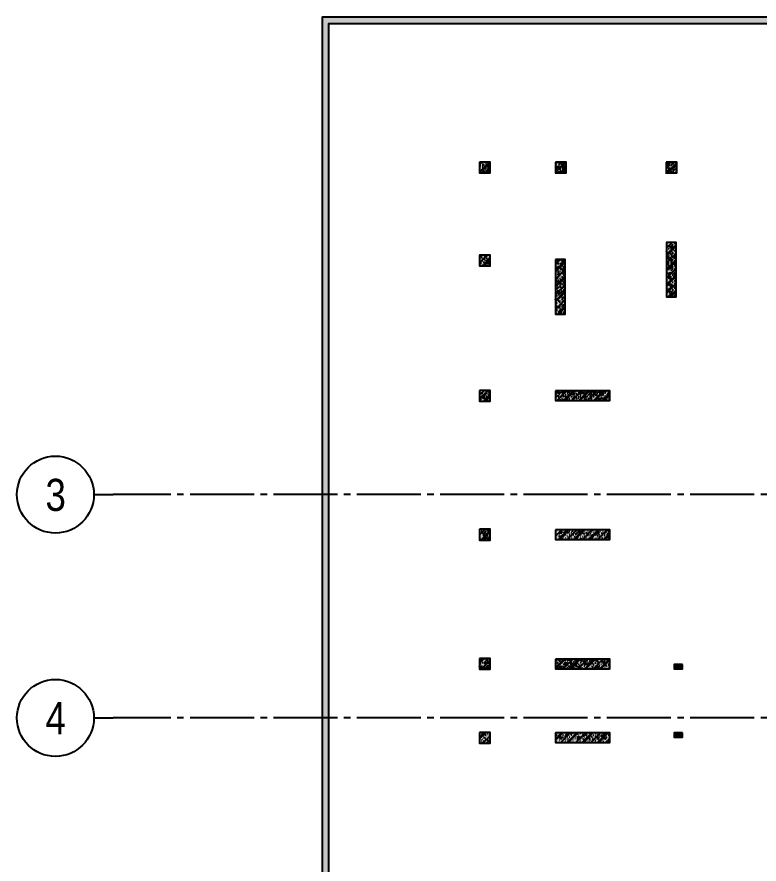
# Model space of a CAD drawing. Header units: millimetres. Extents: x 379264 to 1158416, y -283062 to 356890.
# Drawn here: x 379264 to 413987, y 218980 to 258617 of the extents above; entities that cross this region are included whole.
import ezdxf
from ezdxf.enums import TextEntityAlignment as Align

# ---------------------------------------------------------------- set-up
doc = ezdxf.new("R2010")
doc.units = ezdxf.units.MM
doc.linetypes.add('MB_Luoi truc$0$Center101', pattern=[13, 10, -1, 1, -1])
for name, color, linetype in [('mb_cot ham 2$0$Concrete Hatch', 218, 'Continuous'), ('mb_cot ham 2$0$Concrete Line', 6, 'Continuous'), ('mb_cot ham 2$0$Concrete Solid', 216, 'Continuous'), ('MB_Luoi truc$0$Grid', 34, 'Continuous'), ('MB_Luoi truc$0$Grid Line', 251, 'MB_Luoi truc$0$Center101')]:
    doc.layers.add(name, color=color, linetype=linetype)
doc.styles.add('MB_Luoi truc$0$Grid A-F$0$VNI-HelveCB', font='VHELVCB_0.TTF')

# ---------------------------------------------------------------- blocks, each defined once
blk = doc.blocks.new('*U1596')
at = {"layer": 'MB_Luoi truc$0$Grid', "lineweight": -2}
blk.add_line((0, 441), (0, 438), dxfattribs=at)
blk.add_circle((0, 447), 6, dxfattribs=at)
at = {"layer": 'MB_Luoi truc$0$Grid Line'}
blk.add_line((0, 0), (0, 438), dxfattribs=at)
at = {"layer": 'MB_Luoi truc$0$Grid', "lineweight": -2, "style": 'MB_Luoi truc$0$Grid A-F$0$VNI-HelveCB'}
for tag, p in [('GRIDSUB', (0, 447)), ('GRID', (0, -9))]:
    blk.add_attdef(tag, text='', height=5, dxfattribs=at).set_placement(p, align=Align.MIDDLE)
blk = doc.blocks.new('*U1647')
at = {"layer": 'mb_cot ham 2$0$Concrete Hatch'}
h = blk.add_hatch(dxfattribs=at)
h.set_pattern_fill('CONCRETE', color=256, scale=50, style=0, pattern_type=2)
h.set_pattern_definition([(45, (-150, -150), (-176.78, 176.78), []), (45, (-150, -100), (-353.55, 353.55), []), (50, (-150, -150), (358.63, -31.38), [37.5, -412.5]), (355, (-150, -150), (-69.38, 376.1), [30, -330]), (100.45, (-120.1, -152.6), (289.25, 344.72), [31.87, -350.57]), (46.18, (-150, -50), (533.6, -82.76), [56.25, -618.75]), (96.64, (-105.53, -56.9), (467.33, 487.06), [47.8, -525.86]), (351.18, (-150, -50), (467.33, 487.06), [45, -495]), (21, (-100, -75), (298.45, -201.3), [37.5, -412.5]), (326, (-100, -75), (121.66, 362.58), [30, -330]), (71.45, (-75.13, -91.78), (420.1, 161.27), [31.87, -350.57]), (37.5, (-150, -150), (6.08, 166.447), [0, -326, 0, -335, 0, -331.25]), (7.5, (-150, -150), (131.535, 197.206), [0, -191, 0, -318.5, 0, -126.25]), (327.5, (-261.5, -150), (266.91, -11.277), [0, -125, 0, -390, 0, -517.5]), (317.5, (-311.5, -150), (291.59, 50.05), [0, -162.5, 0, -259, 0, -367.5]), (0, (25, 25), (0, 875), [87.5, -787.5]), (0, (287.5, 200), (0, 875), [87.5, -787.5]), (0, (112.5, 550), (0, 875), [87.5, -350, 87.5, -350]), (90, (25, 25), (-875, 5e-14), [87.5, -787.5]), (90, (112.5, 550), (-875, 5e-14), [87.5, -787.5]), (90, (375, 200), (-875, 5e-14), [87.5, -787.5]), (90, (550, 462.5), (-875, 5e-14), [87.5, -787.5]), (135, (112.5, 25), (-875, 9e-14), [123.76, -1113.7]), (135, (200, 550), (-875, 9e-14), [123.76, -1113.7]), (45, (287.5, 200), (9e-14, 875), [123.76, -247.49, 123.76, -742.46]), (0, (-325, -150), (87.5, 87.5), [-175, 0])])
h.paths.add_polyline_path([(-300, 200), (-300, -300), (200, -300), (200, 200)])
at = {"layer": 'mb_cot ham 2$0$Concrete Solid'}
blk.add_hatch(color=256, dxfattribs=at).paths.add_polyline_path([(-300, 200), (-300, -300), (200, -300), (200, 200)])
at = {"layer": 'mb_cot ham 2$0$Concrete Line'}
blk.add_lwpolyline([(-300, 200), (-300, -300), (200, -300), (200, 200)], close=True, dxfattribs=at)
blk = doc.blocks.new('*U1606')
at = {"layer": 'mb_cot ham 2$0$Concrete Hatch'}
h = blk.add_hatch(dxfattribs=at)
h.set_pattern_fill('CONCRETE', color=256, scale=50, style=0, pattern_type=2)
h.set_pattern_definition([(45, (-100, -2300), (-176.777, 176.777), []), (45, (-100, -2250), (-353.55, 353.55), []), (50, (-100, -2300), (358.63, -31.376), [37.5, -412.5]), (355, (-100, -2300), (-69.376, 376.096), [30, -330]), (100.451, (-70.1, -2302.6), (289.255, 344.72), [31.87, -350.57]), (46.184, (-100, -2200), (533.62, -82.76), [56.25, -618.75]), (96.636, (-55.53, -2206.9), (467.33, 487.06), [47.81, -525.86]), (351.184, (-100, -2200), (467.33, 487.06), [45, -495]), (21, (-50, -2225), (298.454, -201.31), [37.5, -412.5]), (326, (-50, -2225), (121.66, 362.575), [30, -330]), (71.451, (-25.13, -2241.78), (420.11, 161.265), [31.87, -350.57]), (37.5, (-100, -2300), (6.08, 166.447), [0, -326, 0, -335, 0, -331.25]), (7.5, (-100, -2300), (131.535, 197.206), [0, -191, 0, -318.5, 0, -126.25]), (327.5, (-211.5, -2300), (266.911, -11.2774), [0, -125, 0, -390, 0, -517.5]), (317.5, (-261.5, -2300), (291.593, 50.052), [0, -162.5, 0, -259, 0, -367.5]), (0, (75, -2125), (0, 875), [87.5, -787.5]), (0, (337.5, -1950), (0, 875), [87.5, -787.5]), (0, (162.5, -1600), (0, 875), [87.5, -350, 87.5, -350]), (90, (75, -2125), (-875, 5e-14), [87.5, -787.5]), (90, (162.5, -1600), (-875, 5e-14), [87.5, -787.5]), (90, (425, -1950), (-875, 5e-14), [87.5, -787.5]), (90, (600, -1687.5), (-875, 5e-14), [87.5, -787.5]), (135, (162.5, -2125), (-875.02, 9e-14), [123.76, -1113.7]), (135, (250, -1600), (-875.02, 9e-14), [123.76, -1113.7]), (45, (337.5, -1950), (9e-14, 875.02), [123.76, -247.49, 123.76, -742.46]), (0, (-275, -2300), (87.5, 87.5), [-175, 0])])
h.paths.add_polyline_path([(-250, 150), (-250, -2400), (200, -2400), (200, 150)])
at = {"layer": 'mb_cot ham 2$0$Concrete Solid'}
blk.add_hatch(color=256, dxfattribs=at).paths.add_polyline_path([(-250, 150), (-250, -2400), (200, -2400), (200, 150)])
at = {"layer": 'mb_cot ham 2$0$Concrete Line'}
blk.add_lwpolyline([(-250, 150), (-250, -2400), (200, -2400), (200, 150)], close=True, dxfattribs=at)
blk = doc.blocks.new('*U1607')
at = {"layer": 'mb_cot ham 2$0$Concrete Hatch'}
h = blk.add_hatch(dxfattribs=at)
h.set_pattern_fill('CONCRETE', color=256, scale=50, style=0, pattern_type=2)
h.set_pattern_definition([(45, (100, -2300), (-176.777, 176.777), []), (45, (100, -2250), (-353.55, 353.55), []), (50, (100, -2300), (358.63, -31.376), [37.5, -412.5]), (355, (100, -2300), (-69.376, 376.096), [30, -330]), (100.451, (129.9, -2302.6), (289.255, 344.72), [31.87, -350.57]), (46.184, (100, -2200), (533.62, -82.76), [56.25, -618.75]), (96.636, (144.47, -2206.9), (467.33, 487.06), [47.81, -525.86]), (351.184, (100, -2200), (467.33, 487.06), [45, -495]), (21, (150, -2225), (298.454, -201.31), [37.5, -412.5]), (326, (150, -2225), (121.66, 362.575), [30, -330]), (71.451, (174.87, -2241.78), (420.11, 161.265), [31.87, -350.57]), (37.5, (100, -2300), (6.08, 166.447), [0, -326, 0, -335, 0, -331.25]), (7.5, (100, -2300), (131.535, 197.206), [0, -191, 0, -318.5, 0, -126.25]), (327.5, (-11.5, -2300), (266.911, -11.2774), [0, -125, 0, -390, 0, -517.5]), (317.5, (-61.5, -2300), (291.593, 50.052), [0, -162.5, 0, -259, 0, -367.5]), (0, (275, -2125), (0, 875), [87.5, -787.5]), (0, (537.5, -1950), (0, 875), [87.5, -787.5]), (0, (362.5, -1600), (0, 875), [87.5, -350, 87.5, -350]), (90, (275, -2125), (-875, 5e-14), [87.5, -787.5]), (90, (362.5, -1600), (-875, 5e-14), [87.5, -787.5]), (90, (625, -1950), (-875, 5e-14), [87.5, -787.5]), (90, (800, -1687.5), (-875, 5e-14), [87.5, -787.5]), (135, (362.5, -2125), (-875.02, 9e-14), [123.76, -1113.7]), (135, (450, -1600), (-875.02, 9e-14), [123.76, -1113.7]), (45, (537.5, -1950), (9e-14, 875.02), [123.76, -247.49, 123.76, -742.46]), (0, (-75, -2300), (87.5, 87.5), [-175, 0])])
h.paths.add_polyline_path([(-150, 150), (-150, -2400), (300, -2400), (300, 150)])
at = {"layer": 'mb_cot ham 2$0$Concrete Solid'}
blk.add_hatch(color=256, dxfattribs=at).paths.add_polyline_path([(-150, 150), (-150, -2400), (300, -2400), (300, 150)])
at = {"layer": 'mb_cot ham 2$0$Concrete Line'}
blk.add_lwpolyline([(-150, 150), (-150, -2400), (300, -2400), (300, 150)], close=True, dxfattribs=at)
blk = doc.blocks.new('*U1617')
at = {"layer": 'mb_cot ham 2$0$Concrete Hatch'}
h = blk.add_hatch(dxfattribs=at)
h.set_pattern_fill('CONCRETE', color=256, scale=50, style=0, pattern_type=2)
h.set_pattern_definition([(45, (2000, -300), (-176.777, 176.777), []), (45, (2000, -250), (-353.55, 353.55), []), (50, (2000, -300), (358.63, -31.376), [37.5, -412.5]), (355, (2000, -300), (-69.376, 376.096), [30, -330]), (100.451, (2029.9, -302.6), (289.255, 344.72), [31.87, -350.57]), (46.184, (2000, -200), (533.62, -82.76), [56.25, -618.75]), (96.636, (2044.47, -206.9), (467.33, 487.06), [47.8, -525.86]), (351.184, (2000, -200), (467.33, 487.06), [45, -495]), (21, (2050, -225), (298.454, -201.31), [37.5, -412.5]), (326, (2050, -225), (121.66, 362.575), [30, -330]), (71.451, (2074.87, -241.78), (420.11, 161.265), [31.87, -350.57]), (37.5, (2000, -300), (6.08, 166.447), [0, -326, 0, -335, 0, -331.25]), (7.5, (2000, -300), (131.535, 197.206), [0, -191, 0, -318.5, 0, -126.25]), (327.5, (1888.5, -300), (266.911, -11.2774), [0, -125, 0, -390, 0, -517.5]), (317.5, (1838.5, -300), (291.593, 50.052), [0, -162.5, 0, -259, 0, -367.5]), (0, (2175, -125), (0, 875), [87.5, -787.5]), (0, (2437.5, 50), (0, 875), [87.5, -787.5]), (0, (2262.5, 400), (0, 875), [87.5, -350, 87.5, -350]), (90, (2175, -125), (-875, 5e-14), [87.5, -787.5]), (90, (2262.5, 400), (-875, 5e-14), [87.5, -787.5]), (90, (2525, 50), (-875, 5e-14), [87.5, -787.5]), (90, (2700, 312.5), (-875, 5e-14), [87.5, -787.5]), (135, (2262.5, -125), (-875.02, 9e-14), [123.76, -1113.7]), (135, (2350, 400), (-875.02, 9e-14), [123.76, -1113.7]), (45, (2437.5, 50), (9e-14, 875.02), [123.76, -247.485, 123.76, -742.455]), (0, (1825, -300), (87.5, 87.5), [-175, 0])])
h.paths.add_polyline_path([(-250, 100), (-250, -350), (2300, -350), (2300, 100)])
at = {"layer": 'mb_cot ham 2$0$Concrete Solid'}
blk.add_hatch(color=256, dxfattribs=at).paths.add_polyline_path([(-250, 100), (-250, -350), (2300, -350), (2300, 100)])
at = {"layer": 'mb_cot ham 2$0$Concrete Line'}
blk.add_lwpolyline([(-250, 100), (-250, -350), (2300, -350), (2300, 100)], close=True, dxfattribs=at)
blk = doc.blocks.new('*U1618')
at = {"layer": 'mb_cot ham 2$0$Concrete Hatch'}
h = blk.add_hatch(dxfattribs=at)
h.set_pattern_fill('CONCRETE', color=256, scale=50, style=0, pattern_type=2)
h.set_pattern_definition([(45, (2000, -200), (-176.777, 176.777), []), (45, (2000, -150), (-353.55, 353.55), []), (50, (2000, -200), (358.63, -31.376), [37.5, -412.5]), (355, (2000, -200), (-69.376, 376.096), [30, -330]), (100.451, (2029.9, -202.6), (289.255, 344.72), [31.87, -350.57]), (46.184, (2000, -100), (533.62, -82.76), [56.25, -618.75]), (96.636, (2044.47, -106.9), (467.33, 487.06), [47.8, -525.86]), (351.184, (2000, -100), (467.33, 487.06), [45, -495]), (21, (2050, -125), (298.454, -201.31), [37.5, -412.5]), (326, (2050, -125), (121.66, 362.575), [30, -330]), (71.451, (2074.87, -141.78), (420.11, 161.265), [31.87, -350.57]), (37.5, (2000, -200), (6.08, 166.447), [0, -326, 0, -335, 0, -331.25]), (7.5, (2000, -200), (131.535, 197.206), [0, -191, 0, -318.5, 0, -126.25]), (327.5, (1888.5, -200), (266.911, -11.2774), [0, -125, 0, -390, 0, -517.5]), (317.5, (1838.5, -200), (291.593, 50.052), [0, -162.5, 0, -259, 0, -367.5]), (0, (2175, -25), (0, 875), [87.5, -787.5]), (0, (2437.5, 150), (0, 875), [87.5, -787.5]), (0, (2262.5, 500), (0, 875), [87.5, -350, 87.5, -350]), (90, (2175, -25), (-875, 5e-14), [87.5, -787.5]), (90, (2262.5, 500), (-875, 5e-14), [87.5, -787.5]), (90, (2525, 150), (-875, 5e-14), [87.5, -787.5]), (90, (2700, 412.5), (-875, 5e-14), [87.5, -787.5]), (135, (2262.5, -25), (-875.02, 9e-14), [123.76, -1113.7]), (135, (2350, 500), (-875.02, 9e-14), [123.76, -1113.7]), (45, (2437.5, 150), (9e-14, 875.02), [123.76, -247.485, 123.76, -742.455]), (0, (1825, -200), (87.5, 87.5), [-175, 0])])
h.paths.add_polyline_path([(-250, 150), (-250, -300), (2300, -300), (2300, 150)])
at = {"layer": 'mb_cot ham 2$0$Concrete Solid'}
blk.add_hatch(color=256, dxfattribs=at).paths.add_polyline_path([(-250, 150), (-250, -300), (2300, -300), (2300, 150)])
at = {"layer": 'mb_cot ham 2$0$Concrete Line'}
blk.add_lwpolyline([(-250, 150), (-250, -300), (2300, -300), (2300, 150)], close=True, dxfattribs=at)
blk = doc.blocks.new('*U1619')
at = {"layer": 'mb_cot ham 2$0$Concrete Hatch'}
h = blk.add_hatch(dxfattribs=at)
h.set_pattern_fill('CONCRETE', color=256, scale=50, style=0, pattern_type=2)
h.set_pattern_definition([(45, (2000, -400), (-176.777, 176.777), []), (45, (2000, -350), (-353.55, 353.55), []), (50, (2000, -400), (358.63, -31.376), [37.5, -412.5]), (355, (2000, -400), (-69.376, 376.096), [30, -330]), (100.451, (2029.9, -402.6), (289.255, 344.72), [31.87, -350.57]), (46.184, (2000, -300), (533.62, -82.76), [56.25, -618.75]), (96.636, (2044.47, -306.9), (467.33, 487.06), [47.8, -525.86]), (351.184, (2000, -300), (467.33, 487.06), [45, -495]), (21, (2050, -325), (298.454, -201.31), [37.5, -412.5]), (326, (2050, -325), (121.66, 362.575), [30, -330]), (71.451, (2074.87, -341.78), (420.11, 161.265), [31.87, -350.57]), (37.5, (2000, -400), (6.08, 166.447), [0, -326, 0, -335, 0, -331.25]), (7.5, (2000, -400), (131.535, 197.206), [0, -191, 0, -318.5, 0, -126.25]), (327.5, (1888.5, -400), (266.911, -11.2774), [0, -125, 0, -390, 0, -517.5]), (317.5, (1838.5, -400), (291.593, 50.052), [0, -162.5, 0, -259, 0, -367.5]), (0, (2175, -225), (0, 875), [87.5, -787.5]), (0, (2437.5, -50), (0, 875), [87.5, -787.5]), (0, (2262.5, 300), (0, 875), [87.5, -350, 87.5, -350]), (90, (2175, -225), (-875, 5e-14), [87.5, -787.5]), (90, (2262.5, 300), (-875, 5e-14), [87.5, -787.5]), (90, (2525, -50), (-875, 5e-14), [87.5, -787.5]), (90, (2700, 212.5), (-875, 5e-14), [87.5, -787.5]), (135, (2262.5, -225), (-875.02, 9e-14), [123.76, -1113.7]), (135, (2350, 300), (-875.02, 9e-14), [123.76, -1113.7]), (45, (2437.5, -50), (9e-14, 875.02), [123.76, -247.485, 123.76, -742.455]), (0, (1825, -400), (87.5, 87.5), [-175, 0])])
h.paths.add_polyline_path([(-250, 50), (-250, -400), (2300, -400), (2300, 50)])
at = {"layer": 'mb_cot ham 2$0$Concrete Solid'}
blk.add_hatch(color=256, dxfattribs=at).paths.add_polyline_path([(-250, 50), (-250, -400), (2300, -400), (2300, 50)])
at = {"layer": 'mb_cot ham 2$0$Concrete Line'}
blk.add_lwpolyline([(-250, 50), (-250, -400), (2300, -400), (2300, 50)], close=True, dxfattribs=at)
blk = doc.blocks.new('*U1646')
at = {"layer": 'mb_cot ham 2$0$Concrete Hatch'}
h = blk.add_hatch(dxfattribs=at)
h.set_pattern_fill('CONCRETE', color=256, scale=50, style=0, pattern_type=2)
h.set_pattern_definition([(45, (50, -350), (-176.78, 176.78), []), (45, (50, -300), (-353.55, 353.55), []), (50, (50, -350), (358.63, -31.38), [37.5, -412.5]), (355, (50, -350), (-69.38, 376.1), [30, -330]), (100.45, (79.9, -352.6), (289.25, 344.72), [31.87, -350.57]), (46.18, (50, -250), (533.6, -82.76), [56.25, -618.75]), (96.64, (94.47, -256.9), (467.33, 487.06), [47.8, -525.86]), (351.18, (50, -250), (467.33, 487.06), [45, -495]), (21, (100, -275), (298.45, -201.3), [37.5, -412.5]), (326, (100, -275), (121.66, 362.58), [30, -330]), (71.45, (124.87, -291.78), (420.1, 161.27), [31.87, -350.57]), (37.5, (50, -350), (6.08, 166.447), [0, -326, 0, -335, 0, -331.25]), (7.5, (50, -350), (131.535, 197.206), [0, -191, 0, -318.5, 0, -126.25]), (327.5, (-61.5, -350), (266.91, -11.277), [0, -125, 0, -390, 0, -517.5]), (317.5, (-111.5, -350), (291.59, 50.05), [0, -162.5, 0, -259, 0, -367.5]), (0, (225, -175), (0, 875), [87.5, -787.5]), (0, (487.5, -1e-09), (0, 875), [87.5, -787.5]), (0, (312.5, 350), (0, 875), [87.5, -350, 87.5, -350]), (90, (225, -175), (-875, 5e-14), [87.5, -787.5]), (90, (312.5, 350), (-875, 5e-14), [87.5, -787.5]), (90, (575, -1e-09), (-875, 5e-14), [87.5, -787.5]), (90, (750, 262.5), (-875, 5e-14), [87.5, -787.5]), (135, (312.5, -175), (-875, 9e-14), [123.76, -1113.7]), (135, (400, 350), (-875, 9e-14), [123.76, -1113.7]), (45, (487.5, -1e-09), (9e-14, 875), [123.76, -247.49, 123.76, -742.46]), (0, (-125, -350), (87.5, 87.5), [-175, 0])])
h.paths.add_polyline_path([(-50, 50), (-50, -350), (150, -350), (150, 50)])
at = {"layer": 'mb_cot ham 2$0$Concrete Solid'}
blk.add_hatch(color=256, dxfattribs=at).paths.add_polyline_path([(-50, 50), (-50, -350), (150, -350), (150, 50)])
at = {"layer": 'mb_cot ham 2$0$Concrete Line'}
blk.add_lwpolyline([(-50, 50), (-50, -350), (150, -350), (150, 50)], close=True, dxfattribs=at)

msp = doc.modelspace()

# ---------------------------------------------------------------- hatches: boundary and pattern name
at = {"layer": 'mb_cot ham 2$0$Concrete Hatch'}
h = msp.add_hatch(dxfattribs=at)
h.set_pattern_fill('BTCT', color=256, scale=100, style=0, pattern_type=2)
h.set_pattern_definition([(45, (404461.1, 95217.43), (-176.7767, 176.7767), []), (45, (404461.1, 95327.43), (-176.7767, 176.7767), []), (50, (404461.1, 95217.43), (717.2602, -62.7521), [75, -825]), (355, (404461.1, 95217.4), (-138.7513, 752.192), [60, -660]), (100.4514, (404520.9, 95212.2), (578.5094, 689.4395), [63.7402, -701.142]), (46.1842, (404461.1, 95417.4), (1067.241, -165.519), [112.5, -1237.5]), (96.6356, (404550, 95403.6), (934.6627, 974.118), [95.61, -1051.713]), (351.1842, (404461.1, 95417.4), (934.662, 974.1186), [90, -990]), (21, (404561.1, 95367.43), (596.907, -402.6189), [75, -825]), (326, (404561.1, 95367.4), (243.3153, 725.15), [60, -660]), (71.4514, (404610.85, 95333.9), (840.2226, 322.5305), [63.7402, -701.142]), (37.5, (404461.1, 95217.43), (12.15986, 332.89385), [0, -652, 0, -670, 0, -662.5]), (7.5, (404461.1, 95217.43), (263.06954, 394.4117), [0, -382, 0, -637, 0, -252.5]), (327.5, (404238.1, 95217.43), (533.82244, -22.55487), [0, -250, 0, -780, 0, -1035]), (317.5, (404138.1, 95217.43), (583.1862, 100.105), [0, -325, 0, -518, 0, -735]), (0, (404811.1, 95567.4), (0, 1750), [175, -1575]), (0, (405336.1, 95917.4), (0, 1750), [175, -1575]), (0, (404986.1, 96617.4), (0, 1750), [175, -700, 175, -700]), (90, (404811.1, 95567.4), (-1750, 1e-13), [175, -1575]), (90, (404986.1, 96617.4), (-1750, 1e-13), [175, -1575]), (90, (405511.1, 95917.4), (-1750, 1e-13), [175, -1575]), (90, (405861.1, 96442.4), (-1750, 1e-13), [175, -1575]), (135, (404986.1, 95567.4), (-1750.033, 2e-13), [247.52, -2227.4]), (135, (405161.1, 96617.4), (-1750.033, 2e-13), [247.52, -2227.4]), (45, (405336.1, 95917.4), (0, 1750.033), [247.52, -494.97, 247.52, -1484.91]), (0, (404111.1, 95217.43), (175, 175), [-350, 0])])
h.paths.add_polyline_path([(510211.11, 89303.8), (507895.84, 86517.43), (437111.11, 86517.43), (437111.11, 179567.43), (404461.11, 179567.43), (404461.11, 180967.43), (393861.11, 180967.43), (393861.11, 258317.43), (503994.83, 258317.43), (510211.11, 253327.84), (510211.11, 222639.3), (510211.11, 222558.4)], flags=16)
h.paths.add_polyline_path([(504100.34, 258617.43), (393561.11, 258617.43), (393561.11, 180667.43), (404161.11, 180667.43), (404161.11, 179267.43), (436811.11, 179267.43), (436811.11, 86217.43), (508036.61, 86217.43), (510511.11, 89195.42), (510511.11, 253471.73)])
at = {"layer": 'mb_cot ham 2$0$Concrete Solid'}
h = msp.add_hatch(color=256, dxfattribs=at)
h.paths.add_polyline_path([(510211.11, 89303.8), (507895.84, 86517.43), (437111.11, 86517.43), (437111.11, 179567.43), (404461.11, 179567.43), (404461.11, 180967.43), (393861.11, 180967.43), (393861.11, 258317.43), (503994.83, 258317.43), (510211.11, 253327.84)], flags=16)
h.paths.add_polyline_path([(504100.34, 258617.43), (393561.11, 258617.43), (393561.11, 180667.43), (404161.11, 180667.43), (404161.11, 179267.43), (436811.11, 179267.43), (436811.11, 86217.43), (508036.61, 86217.43), (510511.11, 89195.42), (510511.11, 253471.73)])

# ---------------------------------------------------------------- linework, layer by layer
at = {"layer": 'mb_cot ham 2$0$Concrete Line'}
for points in [[(436811.11, 179267.43), (404161.11, 179267.43), (404161.11, 180667.43), (393561.11, 180667.43), (393561.11, 258617.43), (504100.34, 258617.43), (510511.11, 253471.73), (510511.11, 89195.42), (508036.61, 86217.43), (436811.11, 86217.43)], [(437111.11, 179567.43), (404461.11, 179567.43), (404461.11, 180967.43), (393861.11, 180967.43), (393861.11, 258317.43), (503994.83, 258317.43), (510211.11, 253327.84), (510211.11, 89303.8), (507895.84, 86517.43), (437111.11, 86517.43)]]:
    msp.add_lwpolyline(points, close=True, dxfattribs=at)

# ---------------------------------------------------------------- block references
for p in [(401211.11, 251617.45), (404761.11, 251617.44), (409936.11, 251617.44), (401211.11, 247267.43), (401211.11, 240942.43), (401211.11, 234442.43), (401211.11, 228392.43), (401211.11, 224942.43)]:
    msp.add_blockref('*U1647', p)
at = {"rotation": 270}
for p in [(410361.11, 228267.43), (410361.11, 225067.43)]:
    msp.add_blockref('*U1646', p, dxfattribs=at)
at = {"layer": 'mb_cot ham 2$0$Concrete Line'}
for name, p in [('*U1607', (409811.11, 247917.43)), ('*U1606', (404711.11, 247117.43)), ('*U1617', (404711.11, 241017.43)), ('*U1618', (404711.11, 234467.43)), ('*U1619', (404711.11, 228517.43)), ('*U1618', (404711.11, 224967.43))]:
    msp.add_blockref(name, p, dxfattribs=at)
at = {"layer": 'MB_Luoi truc$0$Grid'}
ref = msp.add_blockref('*U1596', (515164.03, 236267.43), dxfattribs=dict(at, xscale=300.0000000000008, yscale=300.0000000000008, zscale=300.0000000000008, rotation=90))
ref.add_attrib('GRIDSUB', '3', dxfattribs={"lineweight": -2, "height": 1500, "style": 'MB_Luoi truc$0$Grid A-F$0$VNI-HelveCB'}).set_placement((381076.03, 236255.43), align=Align.MIDDLE)
ref = msp.add_blockref('*U1596', (515164.03, 225817.43), dxfattribs=dict(at, xscale=300.0000000000008, yscale=300.0000000000008, zscale=300.0000000000008, rotation=90))
ref.add_attrib('GRIDSUB', '4', dxfattribs={"lineweight": -2, "height": 1500, "style": 'MB_Luoi truc$0$Grid A-F$0$VNI-HelveCB'}).set_placement((381076.03, 225805.43), align=Align.MIDDLE)

doc.saveas('drawing.dxf')
